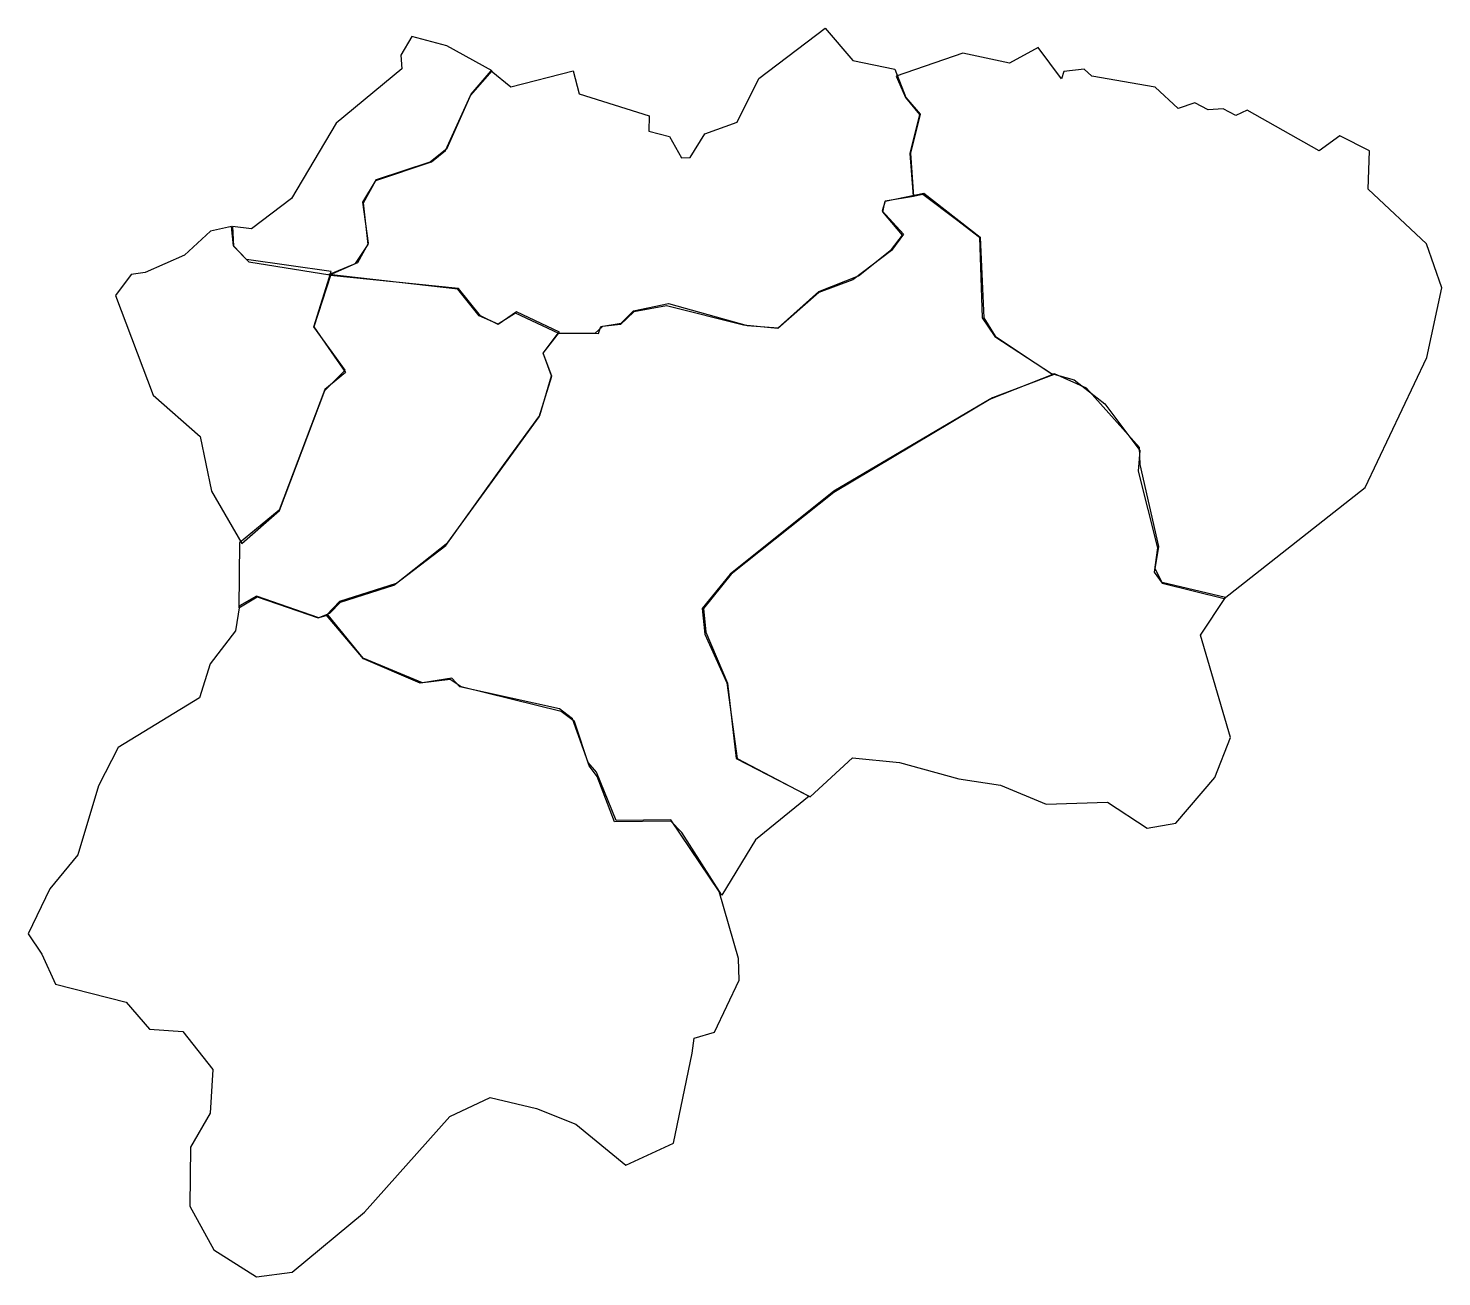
# Model space of a CAD drawing. Extents: x -1227 to 2279, y -1317 to 1778.
import ezdxf

# ---------------------------------------------------------------- set-up
doc = ezdxf.new("R2010")
doc.units = 0
doc.layers.add('Layer_1', color=7, linetype='CONTINUOUS')

msp = doc.modelspace()

# ---------------------------------------------------------------- linework, layer by layer
at = {"layer": 'Layer_1', "color": 7}
for points in [[(-720, 1286.85714), (-717.714288, 1237.714284), (-680, 1198.85714), (-478.857144, 1166.85714), (-414.857144, 1195.428572), (-384, 1242.285716), (-395.428568, 1345.14286), (-364.571432, 1401.14286), (-226.285712, 1446.85714), (-192, 1475.428572), (-130.285712, 1611.428572), (-76.571429, 1673.142884), (-188.571432, 1734.857124), (-275.428568, 1757.714324), (-302.857144, 1712.000004), (-300.571432, 1677.714324), (-462.857144, 1542.85714), (-573.714288, 1356.571428), (-673.142856, 1281.14286), (-720, 1286.85714)], [(-481.142856, 1168.000004), (-409.142856, 1197.714284), (-382.857144, 1245.714284), (-396.571432, 1347.428572), (-363.428568, 1403.428572), (-229.714288, 1446.85714), (-187.428568, 1481.14286), (-128, 1614.85714), (-78.857143, 1673.142884), (-29.714286, 1633.14286), (124.571432, 1673.142884), (139.428568, 1616.000004), (313.142856, 1561.14286), (312, 1523.428572), (363.428568, 1509.714284), (393.142856, 1457.14286), (414.857144, 1458.285716), (451.428568, 1516.571428), (531.428568, 1545.14286), (585.142856, 1653.714324), (749.714288, 1778.285684), (818.28568, 1698.285684), (922.28568, 1676.571444), (949.71432, 1606.85714), (985.14288, 1565.714284), (961.14288, 1468.571428), (969.14288, 1361.14286), (898.28568, 1349.714284), (891.42856, 1325.714284), (944, 1267.428572), (914.28568, 1227.428572), (818.28568, 1154.285716), (733.714288, 1123.428572), (632, 1034.285716), (547.428568, 1042.285716), (356.571432, 1090.285716), (275.428568, 1075.428572), (242.285712, 1043.428572), (197.714288, 1038.85714), (178.285712, 1021.714284), (89.142856, 1021.714284), (-18.285714, 1072.000004), (-61.714286, 1044.571428), (-108.571432, 1065.14286), (-161.142856, 1131.428572), (-481.142856, 1168.000004)], [(968, 1362.285716), (992, 1366.85714), (1075.42856, 1304.000004), (1132.57144, 1260.571428), (1139.42856, 1060.571428), (1170.28568, 1013.714284), (1310.85712, 922.285716), (1366.85712, 906.285715), (1443.42856, 846.857143), (1530.28568, 731.428572), (1525.71432, 680.000004), (1573.71432, 490.285716), (1565.71432, 429.714284), (1585.14288, 402.285716), (1739.42856, 364.571428), (2089.14288, 640.000004), (2242.28568, 962.285716), (2278.85712, 1134.85714), (2241.14288, 1243.428572), (2096, 1379.428572), (2099.42856, 1474.285716), (2026.28568, 1512.000004), (1974.85712, 1474.285716), (1796.57144, 1574.85714), (1768, 1562.285716), (1737.14288, 1578.285716), (1699.42856, 1576.000004), (1666.28568, 1593.14286), (1625.14288, 1579.428572), (1568, 1632.000004), (1411.42856, 1659.428564), (1392, 1676.571444), (1341.71432, 1670.857124), (1336, 1652.571444), (1277.71432, 1730.285684), (1206.85712, 1691.428564), (1091.42856, 1716.571444), (925.71432, 1659.428564), (948.57144, 1606.85714), (984, 1564.571428), (960, 1467.428572), (968, 1362.285716)], [(941.71432, 1265.14286), (892.57144, 1323.428572), (898.28568, 1349.714284), (994.28568, 1369.14286), (1133.71432, 1260.571428), (1142.85712, 1060.571428), (1171.42856, 1014.85714), (1315.42856, 918.857143), (1164.57144, 861.714286), (771.428568, 627.428572), (516.571432, 425.14286), (448, 339.428572), (453.714288, 281.14286), (507.428568, 154.285716), (529.142856, -31.999996), (709.714288, -125.714316), (577.142856, -234.285676), (493.714288, -371.428556), (394.285712, -215.999996), (366.857144, -187.428556), (227.428568, -189.714316), (184, -76.571436), (164.571432, -50.285676), (128, 59.428572), (94.857144, 84.571428), (-153.142856, 145.14286), (-180.571432, 163.428572), (-254.857144, 154.285716), (-395.428568, 214.85714), (-486.857144, 323.428572), (-453.714288, 357.714284), (-313.142856, 402.285716), (-186.285712, 502.85714), (40, 814.857143), (72, 915.428572), (50.285714, 972.571428), (88, 1022.85714), (187.428568, 1021.714284), (193.142856, 1038.85714), (243.428568, 1046.85714), (274.285712, 1077.714284), (361.142856, 1096.000004), (556.571432, 1041.14286), (633.142856, 1035.428572), (733.714288, 1125.714284), (832, 1164.571428), (914.28568, 1229.714284), (941.71432, 1265.14286)], [(-722.285712, 1286.85714), (-774.857144, 1275.428572), (-838.85712, 1216.000004), (-937.14288, 1172.571428), (-971.42856, 1168.000004), (-1010.28568, 1115.428572), (-916.57144, 868.571429), (-800, 765.714285), (-772.571432, 630.85714), (-697.142856, 500.571428), (-603.428568, 582.85714), (-491.428568, 880), (-441.142856, 930.285716), (-518.857144, 1037.714284), (-475.428568, 1174.85714), (-685.714288, 1204.571428), (-717.714288, 1238.85714), (-722.285712, 1286.85714)], [(-703.066168, 502.651908), (-704.682416, 341.0275), (-659.427584, 368.503652), (-507.50064, 316.783836), (-478.408248, 328.097548), (-452.548344, 355.573692), (-320.016328, 397.596044), (-190.7168, 496.186932), (-48.487322, 694.984948), (42.022346, 817.819501), (71.114739, 916.410389), (50.103566, 972.978932), (90.509672, 1024.69874), (-16.162441, 1074.802308), (-61.417274, 1044.093668), (-105.055864, 1065.104844), (-160.00816, 1132.987092), (-476.792, 1165.311972), (-518.814344, 1037.628692), (-439.618384, 924.491612), (-491.3382, 882.469263), (-604.47528, 583.464108), (-703.066168, 502.651908)], [(712.763632, -127.683276), (817.81952, -30.708636), (934.18904, -42.022316), (1081.26728, -82.428476), (1184.70688, -98.590876), (1297.844, -145.461996), (1449.77096, -140.613196), (1548.36184, -205.263036), (1619.47656, -192.333036), (1716.4512, -79.195996), (1755.24104, 19.394964), (1680.89384, 273.145252), (1742.31112, 366.887404), (1585.53544, 404.06102), (1567.75672, 438.00214), (1577.45424, 492.954444), (1530.58312, 696.601196), (1528.96688, 738.62354), (1398.05112, 885.701751), (1318.8552, 921.259121), (1157.23072, 858.225602), (770.948424, 630.335188), (513.965616, 425.072188), (444.46712, 339.411252), (450.932096, 276.37774), (505.884392, 155.159428), (531.744296, -32.324876), (712.763632, -127.683276)], [(-703.066168, 345.876228), (-712.763632, 284.458956), (-775.797152, 202.030508), (-801.65704, 117.98582), (-1003.6876, -4.848716), (-1052.17488, -100.207116), (-1103.89472, -271.529036), (-1173.3932, -355.573676), (-1226.72928, -467.094556), (-1192.78816, -517.198076), (-1158.84696, -591.545356), (-984.29264, -636.800156), (-926.10784, -703.066156), (-843.67944, -709.531116), (-769.332176, -803.273276), (-775.797152, -911.561676), (-824.28448, -995.606316), (-825.90072, -1142.684556), (-766.099688, -1250.972876), (-661.043824, -1317.238956), (-572.1504, -1305.925196), (-392.747312, -1157.230716), (-181.019336, -919.642876), (-80.8122, -872.771836), (33.941126, -900.247916), (130.915768, -939.037836), (255.36656, -1040.861196), (373.352384, -985.908876), (420.223456, -762.867196), (425.072192, -725.693596), (475.17576, -711.147356), (536.593032, -581.847836), (534.976784, -528.511836), (486.489464, -362.038636), (366.887408, -184.251836), (231.122904, -185.868076), (182.635584, -66.265996), (161.624408, -42.022316), (122.834552, 66.266004), (90.509672, 90.509668), (-156.775672, 145.461964), (-176.1706, 166.47314), (-248.901584, 155.159428), (-395.9798, 216.576708), (-483.256976, 323.248812), (-505.884392, 316.783836), (-661.043824, 370.119892), (-703.066168, 345.876228)]]:
    msp.add_lwpolyline(points, close=True, dxfattribs=at)

doc.saveas('drawing.dxf')
